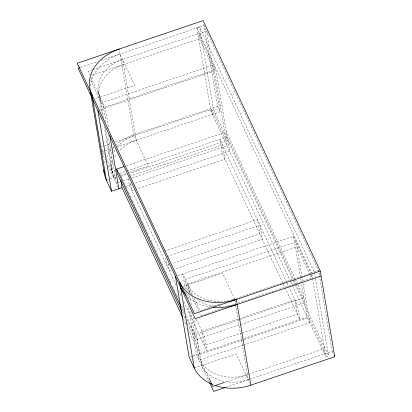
<?xml version="1.0" encoding="UTF-8"?>
<svg xmlns="http://www.w3.org/2000/svg" width="412" height="412" viewBox="0 0 412 412"><rect width="100%" height="100%" fill="white"/><g stroke="black" fill="none" stroke-linecap="round" stroke-linejoin="round"><path stroke-width="0.31" stroke-dasharray="2.06 1.54" d="M290.609 281.581L210.944 111.271L196.812 27.717L199.542 26.795L314.212 271.951M80.531 67.419L97.556 61.651M101.203 60.415L203.961 25.601L319.82 273.29M92.262 69.788L88.003 71.235L89.631 74.711M92.87 69.582L206.52 31.075L220.173 111.77L117.472 146.564M91.891 75.2L199.609 38.707L198.759 33.707L215.965 70.488L229.613 151.183L134.204 183.51M93.349 99.338L134.693 85.33L120.052 54.029A44.697 34.036 -9.6 0 0 90.331 86.484M100.126 109.736L215.965 70.488M203.749 24.349L217.608 106.291L133.699 134.719A44.697 34.036 -9.6 0 0 116.251 144.586M100.806 146.924L109.932 143.834M115.412 141.98L211.562 109.401L226.203 140.703L130.053 173.282M210.944 111.271L213.673 110.344L199.542 26.795M101.651 151.925L114.433 147.594M126.396 165.768L226.353 131.902L294.971 278.6M119.315 173.452L125.413 171.387M126.927 170.872L227.197 136.897L293.638 278.939M106.389 180.24L116.117 176.944M120.371 175.502L126.453 173.442M129.492 172.412L148.341 166.026L133.699 134.719L119.207 49.028M116.663 177.819L115.448 178.231L107.043 160.258M120.927 176.377L126.402 174.518M129.492 176.351L222.418 144.864L224.834 159.145L136.763 188.984M117.513 182.815L119.944 181.991M122.987 180.961L128.467 179.107M132.118 177.871L227.053 145.704L213.406 65.008L102.645 102.537L106.162 123.343M125.392 186.492L131.165 184.535M133.73 190.014L131.907 190.632L130.542 182.557M164.45 251.088L257.376 219.601L259.792 233.882L171.722 263.721M167.014 256.568L259.941 225.081L262.356 239.362L174.286 269.201M168.688 264.751L166.865 265.369L165.5 257.299M171.248 270.231L169.43 270.849L168.06 262.774M177.732 275.649L293.571 236.4L310.777 273.182M183.417 286.412L222.547 273.156L235.293 300.399M200.623 310.504L221.316 303.489M232.27 299.781L318.538 270.55L319.388 275.597M223.381 308.078L200.86 315.705L199.779 313.388M231.292 305.395L235.551 303.953M237.909 303.155L311.621 278.177L311.091 275.056M296.089 284.182L304.803 302.81L195.092 339.982L194.248 334.982L239.959 319.496M240.572 319.29L303.958 297.809L297.423 283.837M242.045 332.829L204.388 345.586L201.973 331.305L294.899 299.818L297.315 314.099L242.653 332.623M190.246 356.725L192.507 355.958M193.073 355.767L307.218 317.091L300.502 277.374M242.838 345.251L199.022 360.098L190.813 311.554M243.446 345.045L309.783 322.57L303.17 283.482M194.243 368.06L236.194 353.846L249.816 382.959M223.773 382.691L248.117 374.441M248.652 374.261L323.58 348.876L308.933 317.57L198.177 355.098L209.023 378.288M225.838 387.275L332.185 351.245L319.496 276.225M290.882 282.163L325.887 357.003L328.616 356.081L315.34 277.595M196.812 27.717L311.482 272.873M199.609 38.707L214.25 70.009L103.489 107.537L90.748 80.288M309.994 274.701L296.98 246.876L186.219 284.404L190.828 294.256M310.267 275.283L311.621 278.177M217.608 106.291L220.173 111.77M332.185 351.245L333.72 354.531M295.244 279.182L297.15 283.255M293.911 279.521L295.816 283.6M213.673 110.344L294.838 283.873M295.11 284.455L328.616 356.081M286.84 282.596L219.859 139.385L222.274 153.671L299.874 319.578L297.459 305.297L289.291 287.834M287.113 283.178L289.018 287.252M235.396 300.626L235.911 301.718M90.985 77.611L105.209 108.016L108.727 128.817M192.425 294.477L182.81 273.923L185.477 289.688M194.052 297.953L200.016 310.71M191.915 296.578L198.692 311.07M196.364 319.321L204.532 336.784L206.948 351.065L183.803 301.584M176.182 285.284L129.342 185.153L127.978 177.083M178.628 290.522L181.352 296.341M119.588 173.359L121.767 178.015M122.04 178.597L123.945 182.676M124.218 183.258L125.851 186.749M126.124 187.331L128.029 191.405M128.302 191.987L129.116 193.733M130.207 196.066L132.113 200.139M132.386 200.721L136.197 208.869M136.47 209.451L138.375 213.529M138.648 214.111L142.459 222.259M142.732 222.84L148.176 234.485M149.268 236.812L155.257 249.62M155.53 250.202L159.341 258.355M159.614 258.937L161.519 263.01M161.792 263.592L163.425 267.084M163.698 267.666L165.603 271.74M165.876 272.322L169.687 280.474M169.96 281.056L171.325 283.966M172.412 286.294L175.95 293.864M176.223 294.446L178.401 299.102M181.671 306.09L183.85 310.746M186.301 315.983L197.194 339.272L199.609 353.553L188.444 329.682M181.723 308.202L184.447 314.026M186.893 319.264L194.248 334.982M182.295 312.62L185.019 318.44M187.47 323.683L195.092 339.982M183.268 318.625L185.992 324.445M101.888 149.247L104.602 155.041M101.924 152.507L105.446 160.041M108.16 165.84L118.584 188.13M209.327 382.125L196.462 354.619L188.248 306.075M314.485 272.533L315.232 276.962M311.755 273.455L312.507 277.884M312.615 278.517L325.887 357.003M323.58 348.876L324.424 353.872M302.743 280.963L296.135 241.875L185.374 279.403L187.295 290.754M293.571 236.4L300.394 276.746M211.562 109.401L212.407 114.397M234.737 299.612L235.484 304.025M235.587 304.653L248.276 379.673A36.874 28.083 -9.6 0 1 201.586 365.573L193.377 317.034M189.216 292.448L187.939 284.883A36.874 28.083 -9.6 0 0 221.903 301.445M189.752 295.6L191.348 305.055M187.826 293.905L188.681 298.947M185.905 292.206L186.224 294.101M108.083 134.688L116.292 183.232M103.603 117.863L100.085 97.057A36.874 28.083 -9.6 0 1 122.616 59.508L136.264 140.198A36.874 28.083 -9.6 0 0 119.362 150.751M105.415 128.58L113.733 177.752A36.874 28.083 -9.6 0 1 113.238 160.33M98.391 91.794L102.228 114.49M104.257 126.469L112.038 172.489M247.432 374.673A36.874 28.083 -9.6 0 1 200.742 360.577M112.883 172.752A36.874 28.083 -9.6 0 1 112.007 156.426M113.882 152.105A36.874 28.083 -9.6 0 1 115.133 150.02M117.379 147.027A36.874 28.083 -9.6 0 1 135.419 135.198M114.727 157.106A36.874 28.083 -9.6 0 1 116.678 154M104.581 163.131A44.697 34.036 -9.6 0 1 105.632 159.568M106.523 157.369A44.697 34.036 -9.6 0 1 110.869 150.241M112.857 147.893A44.697 34.036 -9.6 0 1 113.939 146.76M211.413 307.079A44.697 34.036 -9.6 0 1 187.527 296.676M213.802 384.988A44.697 34.036 -9.6 0 1 212.808 384.592M234.629 298.978A36.874 28.083 -9.6 0 1 232.337 299.694M231.874 299.823A36.874 28.083 -9.6 0 1 230.478 300.178M229.067 300.497A36.874 28.083 -9.6 0 1 227.645 300.77M226.214 301.002A36.874 28.083 -9.6 0 1 223.819 301.296M235.473 303.979A36.874 28.083 -9.6 0 1 230.38 305.395M229.911 305.498A36.874 28.083 -9.6 0 1 227.537 305.931M227.058 306.003A36.874 28.083 -9.6 0 1 223.227 306.415M221.311 306.502A36.874 28.083 -9.6 0 1 218.442 306.487M214.209 306.142A36.874 28.083 -9.6 0 1 197.018 299.617M191.807 294.693A36.874 28.083 -9.6 0 1 188.784 289.878M100.93 102.058A36.874 28.083 -9.6 0 1 123.461 64.504"/><path stroke-width="0.62" d="M79.923 67.625L78.1 68.243L195.237 318.672L321.097 276.03M182.022 312.038L117.487 174.07L116.642 169.069L123.955 166.592M103.917 169.868A44.697 34.036 -9.6 0 0 106.389 180.24L111.513 191.194L121.9 187.676M320.253 271.029L194.392 313.676L77.255 63.242L203.116 20.6L320.253 271.029L334.745 356.72L250.841 385.153A44.697 34.036 -9.6 0 1 215.327 385.534M223.773 382.691L212.819 386.399L209.023 378.288M225.23 387.481L213.663 391.4L209.6 382.707M334.235 355.628L334.745 356.72M116.642 169.069L181.177 307.038M182.722 317.461L122.004 187.64L120.742 180.188M212.314 384.391A44.697 34.036 -9.6 0 1 194.243 368.06L189.118 357.106L175.471 276.411M250.841 385.153L236.344 299.462A44.697 34.036 -9.6 0 1 179.75 282.369L194.243 368.06M109.901 135.754L118.857 188.706M97.865 110.504L111.513 191.194M106.389 180.24L91.897 94.549A44.697 34.036 -9.6 0 1 119.207 49.028M91.119 95.687L104.339 173.859M92.741 99.544A44.697 34.036 -9.6 0 1 90.341 90.516M237.194 304.458A44.697 34.036 -9.6 0 1 213.112 307.275M186.147 295.332A44.697 34.036 -9.6 0 1 180.595 287.37"/></g></svg>
